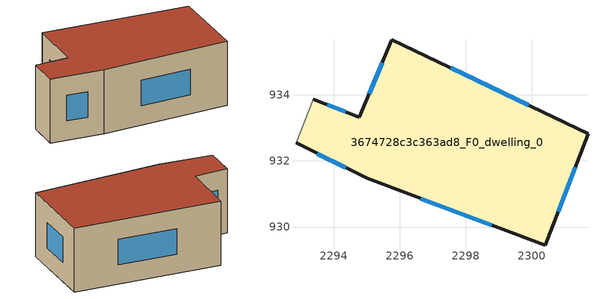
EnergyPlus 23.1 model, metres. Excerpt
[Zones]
3674728c3c363ad8_F0_dwelling_0
 floor ground (EU_floor_Construction): 2301.7,932.83 2300.41,929.44 2295.01,931.47 2292.85,932.55 2293.38,933.87 2294.77,933.33 2295.76,935.68 z0
 wall outside (EU_wall_Construction): 2292.85,932.55 2295.01,931.47 2300.41,929.44 2301.7,932.83 2295.76,935.68 2294.77,933.33 2293.38,933.87 z0:3
 wall adiabatic (EU_wall_Construction): 2293.38,933.87 2292.85,932.55 z0:3
 window (EU_Window_Construction): 2299.91,933.68 2297.55,934.82 / 2300.8,930.46 2301.31,931.81 / 2296.63,930.86 2298.78,930.05 / 2293.5,932.23 2294.36,931.8 / 2294.35,933.49 2293.8,933.71 / 2295.46,934.97 2295.07,934.03 z0.9:2.1
 roof outside (EU_roof_Construction): 2300.41,929.44 2301.7,932.83 2295.76,935.68 2294.77,933.33 2293.38,933.87 2292.85,932.55 2295.01,931.47 z3
[Building]
EU S2 Campaign: North Axis=0; Terrain=City; Solar Distribution=FullExterior
[Site:Location]
Bologna: Latitude=44.5; Longitude=11.25; Time Zone=1; Elevation=37
[SizingPeriod:WeatherFileDays]
AnnualSizingPeriod: Begin Month=1; Begin Day of Month=1; End Month=12; End Day of Month=31; Day of Week for Start Day=Monday; Use Weather File Daylight Saving Period=No; Use Weather File Rain and Snow Indicators=No
[MATERIAL]
EU_InternalMass_Material: Roughness=MediumRough; Thickness=0.1; Conductivity=1; Density=1800; Specific Heat=900; Thermal Absorptance=0.9; Solar Absorptance=0.7; Visible Absorptance=0.7
[MATERIAL:NOMASS] Roughness=MediumRough; Thermal Absorptance=0.9; Solar Absorptance=0.7; Visible Absorptance=0.7
Name | Thermal Resistance
EU_wall_NoMass | 0.734017
EU_roof_NoMass | 0.658631
EU_floor_NoMass | 0.747526
[WINDOWMATERIAL:SIMPLEGLAZINGSYSTEM]
EU_Window_SimpleGlazing: UFactor=4.06248; Solar Heat Gain Coefficient=0.85; Visible Transmittance=0.85
[CONSTRUCTION]
EU_wall_Construction: EU_wall_NoMass
EU_roof_Construction: EU_roof_NoMass
EU_floor_Construction: EU_floor_NoMass
EU_InternalMass_Construction: EU_InternalMass_Material
EU_Window_Construction: EU_Window_SimpleGlazing
[ZONE]
3674728c3c363ad8_F0_dwelling_0: Type=1; Multiplier=1; Ceiling Height=autocalculate; Volume=84.4431; Floor Area=autocalculate; Part of Total Floor Area=Yes
[INTERNALMASS]
3674728c3c363ad8_F0_dwelling_0_EU_InternalMass: Construction=EU_InternalMass_Construction; Zone or ZoneList=3674728c3c363ad8_F0_dwelling_0; Surface Area=28.1476
[OTHEREQUIPMENT]
EU_Step8_InternalGain_3674728c3c363ad8_F0_dwelling_0_f000: Fuel Type=Electricity; Zone or ZoneList or Space or SpaceList=3674728c3c363ad8_F0_dwelling_0; Schedule=EU_Step8_GainSchedule_3674728c3c363ad8_F0_dwelling_0_f000; Design Level Calculation Method=Watts/Area; Power per Zone Floor Area=1; Fraction Latent=0; Fraction Radiant=0; Fraction Lost=0; Carbon Dioxide Generation Rate=0; EndUse Subcategory=EU_Step8_InternalGains
[ZONEVENTILATION:DESIGNFLOWRATE]
EU_ConstantAir_3674728c3c363ad8_F0_dwelling_0: Zone or ZoneList or Space or SpaceList=3674728c3c363ad8_F0_dwelling_0; Schedule=EU_AlwaysOn; Design Flow Rate Calculation Method=AirChanges/Hour; Air Changes per Hour=0.656562; Ventilation Type=Natural; Fan Pressure Rise=0; Fan Total Efficiency=1; Constant Term Coefficient=1; Temperature Term Coefficient=0; Velocity Term Coefficient=0; Velocity Squared Term Coefficient=0; Minimum Indoor Temperature=-100; Maximum Indoor Temperature=100; Delta Temperature=-100; Minimum Outdoor Temperature=-100; Maximum Outdoor Temperature=100; Maximum Wind Speed=40
[HVACTEMPLATE:THERMOSTAT]
EU_HeatOnly_3674728c3c363ad8_F0_dwelling_0: Constant Heating Setpoint=20; Constant Cooling Setpoint=50
[HVACTEMPLATE:ZONE:IDEALLOADSAIRSYSTEM]
3674728c3c363ad8_F0_dwelling_0: Template Thermostat=EU_HeatOnly_3674728c3c363ad8_F0_dwelling_0; System Availability Schedule=EU_AlwaysOn; Maximum Heating Supply Air Temperature=50; Minimum Cooling Supply Air Temperature=13; Maximum Heating Supply Air Humidity Ratio=0.0156; Minimum Cooling Supply Air Humidity Ratio=0.0077; Heating Limit=NoLimit; Cooling Limit=NoLimit; Heating Availability Schedule=EU_AlwaysOn; Cooling Availability Schedule=EU_CoolingOff; Dehumidification Control Type=ConstantSensibleHeatRatio; Cooling Sensible Heat Ratio=0.7; Dehumidification Setpoint=60; Humidification Control Type=None; Humidification Setpoint=30; Outdoor Air Method=None; Outdoor Air Flow Rate per Person=0.00944; Outdoor Air Flow Rate per Zone Floor Area=0; Outdoor Air Flow Rate per Zone=0; Demand Controlled Ventilation Type=None; Outdoor Air Economizer Type=NoEconomizer; Heat Recovery Type=None; Sensible Heat Recovery Effectiveness=0.7; Latent Heat Recovery Effectiveness=0.65
[SIZING:ZONE]
3674728c3c363ad8_F0_dwelling_0: Zone Cooling Design Supply Air Temperature Input Method=SupplyAirTemperature; Zone Cooling Design Supply Air Temperature=13; Zone Heating Design Supply Air Temperature Input Method=SupplyAirTemperature; Zone Heating Design Supply Air Temperature=50; Zone Cooling Design Supply Air Humidity Ratio=0.008; Zone Heating Design Supply Air Humidity Ratio=0.008; Cooling Design Air Flow Method=DesignDay; Cooling Design Air Flow Rate=0; Cooling Minimum Air Flow per Zone Floor Area=0.000762; Cooling Minimum Air Flow=0; Cooling Minimum Air Flow Fraction=0.2; Heating Design Air Flow Method=DesignDay; Heating Design Air Flow Rate=0; Heating Maximum Air Flow per Zone Floor Area=0.002032; Heating Maximum Air Flow=0.141576; Heating Maximum Air Flow Fraction=0.3; Account for Dedicated Outdoor Air System=No; Dedicated Outdoor Air System Control Strategy=NeutralSupplyAir; Dedicated Outdoor Air Low Setpoint Temperature for Design=autosize; Dedicated Outdoor Air High Setpoint Temperature for Design=autosize; Zone Load Sizing Method=Sensible Load Only No Latent Load; Zone Latent Cooling Design Supply Air Humidity Ratio Input Method=HumidityRatioDifference; Zone Cooling Design Supply Air Humidity Ratio Difference=0.005; Zone Latent Heating Design Supply Air Humidity Ratio Input Method=HumidityRatioDifference; Zone Humidification Design Supply Air Humidity Ratio Difference=0.005
[SCHEDULE:CONSTANT]
Name | Hourly Value
EU_AlwaysOn | 1
EU_CoolingOff | 0
[SCHEDULE:FILE]
EU_Step8_GainSchedule_3674728c3c363ad8_F0_dwelling_0_f000: File=../../schedules/3674728c3c363ad8/3674728c3c363ad8_F0_dwelling_0_f000_gain.csv; Column Number=1; Rows to Skip at Top=0; Number of Hours of Data=8760; Column Separator=Comma; Interpolate to Timestep=No; Minutes per Item=60; Adjust Schedule for Daylight Savings=Yes
